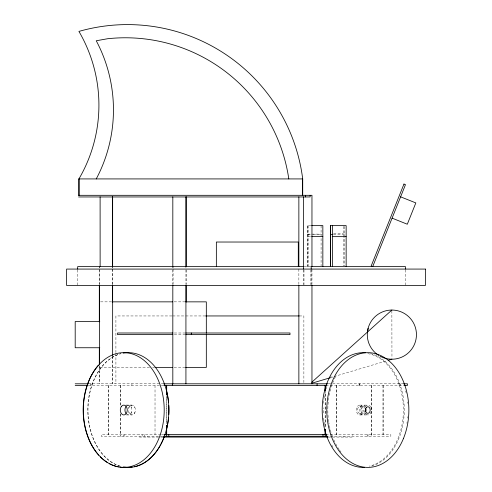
<?xml version="1.0" encoding="UTF-8"?>
<svg xmlns="http://www.w3.org/2000/svg" width="492" height="492" viewBox="0 0 492 492"><rect width="100%" height="100%" fill="white"/><g stroke="black" fill="none" stroke-linecap="round" stroke-linejoin="round"><path stroke-width="0.37" stroke-dasharray="2.46 1.84" d="M128.732 407.837L129.242 406.773M131.481 412.228L130.97 413.292A4.92 3.462 -90 0 1 126.696 414.289M134.445 413.292L134.956 412.228M129.464 406.558L128.916 407.573A4.92 3.462 -90 0 0 129.888 414.024A4.92 3.462 -90 0 0 134.507 413.292M130.878 413.508L131.425 412.493A4.92 3.462 -90 0 0 130.878 406.558A4.92 3.462 -90 0 0 126.696 405.777M134.365 413.508L134.919 412.493A4.92 3.462 -90 0 0 133.941 406.041A4.92 3.462 -90 0 0 129.322 406.773M330.526 377.659L333.453 376.78M334.062 376.564L386.835 360.759M311.178 225.637L307.365 225.637L307.365 266.615M333.594 233.479L343.293 233.479M307.365 234.112L321.085 234.112M307.912 234.42L312.395 234.42M313.146 234.42L322.119 234.42M333.435 234.407L344.634 234.407M308.06 236.511L311.018 236.511M304.161 266.615L310.901 266.615M100.546 301.854L111.278 301.854M174.125 301.854L184.857 301.854M171.917 315.95L115.909 315.95L115.909 352.549M172.686 315.95L184.961 315.95M185.724 315.95L205.674 315.95M299.271 315.95L303.872 315.95L303.872 383.047M174.273 332.998L185.17 332.998M174.273 334.634L185.17 334.634M149.599 367.419L99.778 367.419L99.778 363.68M152.668 367.419L154.199 367.419M174.125 367.419L184.857 367.419M88.228 383.809L163.184 383.809M328.305 383.809L403.059 383.809M88.228 385.445L163.768 385.445M325.895 385.445L403.784 385.445M125.767 405.113L131.917 405.113M359.812 405.113L367.93 405.113M126.173 405.125L131.635 405.125M359.806 406.755L365.531 406.755M359.806 413.311L367.825 413.311M126.432 414.947L132.053 414.941M359.812 414.947L367.93 414.947M160.853 434.621L101.186 434.621L101.186 436.256L163.116 436.256M161.542 434.621L163.768 434.621M325.907 434.621L390.845 434.621L390.845 436.256L328.139 436.256M163.116 437.074L139.427 437.074L139.427 434.621M328.139 437.074L352.309 437.074L352.309 434.621M370.685 407.105L370.384 406.558A4.92 3.475 -90 0 0 366.189 405.777M365.169 412.96L364.916 412.493A4.92 3.475 -90 0 1 364.572 408.76M134.365 406.558L134.919 407.573M130.878 406.558L131.425 407.573M128.916 412.493L129.464 413.508M391.866 310.815L391.958 358.453M405.482 269.819L405.482 285.465M400.642 383.809L400.642 385.445M399.098 383.809L399.098 385.445M383.17 385.445L383.17 434.621M382.973 385.445L382.973 434.621M371.737 385.445L371.737 436.256M371.38 385.445L371.38 436.256M368.028 434.621L368.028 436.256M367.696 434.621L367.696 436.256M359.892 383.809L359.892 385.445M359.8 383.809L359.8 385.445M359.086 383.809L359.086 385.445M344.634 226.369L344.634 265.852M344 436.256L344 437.074M343.293 226.351L343.293 265.858M336.651 385.445L336.651 434.621M336.442 385.445L336.442 434.621M325.237 393.895L325.237 426.933M325.151 393.895L325.151 426.933M321.085 225.637L321.085 265.858M311.965 269.075L311.959 284.72M311.202 269.819L311.202 284.72M310.846 269.819L310.846 284.72M308.06 225.637L308.06 266.615M307.912 225.637L307.912 266.615M303.995 269.819L303.995 284.72M303.416 269.819L303.416 284.72M298.859 269.075L298.865 284.72M186.204 269.837L186.204 284.37M185.927 266.615L185.927 267.845M185.927 269.837L185.927 284.37M173.092 266.615L173.092 267.845M173.092 269.075L173.092 284.37M172.821 266.615L172.821 267.845M172.821 269.837L172.821 284.37M166.683 397.739L166.683 421.558M166.616 395.433L166.616 424.633M155.023 385.445L155.017 434.621M147.465 436.256L147.465 437.074M144.63 434.621L144.63 436.256M142.139 434.621L142.139 436.256M131.917 383.809L131.917 385.445M124.113 434.621L124.113 436.256M123.849 434.621L123.849 436.256M120.325 385.445L120.325 406.189M120.325 413.877L120.325 436.256M120.257 385.445L120.257 406.189M120.257 413.877L120.257 436.256M115.909 353.311L115.909 383.809M112.65 266.615L112.65 267.845M112.65 269.075L112.65 284.37M112.65 356.269L112.65 383.809M112.422 266.615L112.422 267.845M112.422 269.075L112.422 284.37M112.422 356.269L112.422 383.809M108.812 385.445L108.812 434.621M108.664 385.445L108.664 434.621M99.612 266.615L99.612 267.845M99.612 269.837L99.612 284.37M99.612 366.214L99.612 383.809M99.31 266.615L99.31 267.845M99.31 269.075L99.31 284.37M99.31 366.214L99.31 383.809M91.051 383.809L91.051 385.445M90.485 383.809L90.485 385.445M77.674 269.819L77.674 285.465M364.898 407.714A3.278 2.343 -90 0 0 361.583 407.714L361.214 408.391A3.278 2.343 -90 0 0 361.214 411.669L361.583 412.351A3.278 2.343 -90 0 0 364.898 412.351M120.374 466.25A57.367 40.43 90 0 1 87.994 409.529A57.367 40.43 90 0 1 121.069 353.625M370.378 353.539A57.367 41.039 -90 0 1 404.276 409.03A57.367 41.039 -90 0 1 371.786 466.145M120.073 466.188A57.367 40.565 -90 0 1 87.804 409.498A57.367 40.565 -90 0 1 120.817 353.668M365.747 406.558A4.92 3.475 -90 0 0 361.171 406.134A4.92 3.475 -90 0 0 360.279 412.493L360.833 413.508A4.92 3.475 -90 0 0 365.747 413.508M366.645 408.76A4.92 3.475 -90 0 1 366.645 411.306M367.776 353.656A56.734 40.098 -90 0 1 403.385 408.963A56.734 40.098 -90 0 1 369.271 466.133M332.955 447.142A56.734 40.098 -90 0 1 331.479 444.571M325.015 426.951A56.734 40.098 -90 0 1 324.702 425.463M324.554 424.713A56.734 40.098 -90 0 1 323.465 416.699M323.244 412.985A56.734 40.098 -90 0 1 323.219 407.819M323.465 403.366A56.734 40.098 -90 0 1 323.964 398.951M324.068 398.219A56.734 40.098 -90 0 1 324.554 395.347M325.015 393.114A56.734 40.098 -90 0 1 326.799 386.521M330.107 378.182A56.734 40.098 -90 0 1 331.836 374.842M405.672 390.888A56.734 40.098 -90 0 1 406.201 393.114M407.61 401.89A56.734 40.098 -90 0 1 407.751 403.366M407.751 416.699A56.734 40.098 -90 0 1 407.61 418.175M407.148 421.841A56.734 40.098 -90 0 1 406.915 423.286M340.993 452.056A56.734 40.098 -90 0 1 339.572 450.149M339.166 449.565A56.734 40.098 -90 0 1 335.077 442.56M334.744 441.884A56.734 40.098 -90 0 1 333.201 438.397M332.407 436.355A56.734 40.098 -90 0 1 328.822 422.567M328.705 421.841A56.734 40.098 -90 0 1 328.244 418.175M328.17 417.437A56.734 40.098 -90 0 1 328.939 396.78M329.197 395.347A56.734 40.098 -90 0 1 334.105 379.566M334.419 378.871A56.734 40.098 -90 0 1 336.116 375.494M370.937 407.573A4.92 3.475 -90 0 1 370.046 413.932A4.92 3.475 -90 0 1 365.47 413.508M358.151 407.714L357.776 408.391A3.278 2.343 -90 0 0 357.776 411.669L358.151 412.351A3.278 2.343 -90 0 0 361.466 412.351L361.835 411.669A3.278 2.343 -90 0 0 361.835 408.391L361.466 407.714A3.278 2.343 -90 0 0 358.151 407.714M362.819 407.573L362.266 406.558A4.92 3.475 -90 0 0 357.696 406.134A4.92 3.475 -90 0 0 356.798 412.493L357.352 413.508A4.92 3.475 -90 0 0 361.928 413.932A4.92 3.475 -90 0 0 362.819 407.573"/><path stroke-width="0.74" d="M368.121 328.275L367.284 334.634A24.588 24.588 0 0 0 378.963 355.562M125.977 406.558L125.423 407.573A4.92 3.462 -90 0 0 125.423 412.493L125.977 413.508M311.756 382.272L391.866 310.046M311.375 383.366L329.794 377.881M388.206 360.316L391.866 359.221M78.923 195.312L78.923 178.922L302.703 178.922L302.703 195.312M78.597 195.312L311.965 195.312L311.959 266.615M78.597 196.954L310.132 196.954L310.132 195.312M311.651 225.637L322.844 225.637L322.844 266.615M330.446 234.407L332.684 234.407M311.756 236.511L322.844 236.511M332.426 236.646L346.153 236.646M303.416 266.615L77.674 266.615L77.674 269.075M112.041 301.854L172.594 301.854M185.625 301.854L206.32 301.854L206.32 333.219M205.674 315.95L299.271 315.95M99.778 321.522L75.196 321.522L75.196 347.746L99.778 347.746M172.877 332.998L117.563 332.998L117.563 334.634L172.877 334.634M185.767 332.998L289.985 332.998L289.985 334.634L185.767 334.634M154.968 367.419L172.594 367.419M185.625 367.419L206.32 367.419L206.32 334.634M75.196 383.809L88.283 383.809M163.479 383.809L327.789 383.809M403.391 383.809L407.419 383.809L407.419 385.445L404.51 385.445M75.196 385.445L86.82 385.445M164.051 385.445L326.762 385.445M164.402 434.621L326.762 434.621M163.596 436.256L327.604 436.256M163.332 437.074L327.604 437.074M400.611 196.837L415.832 202.919L407.308 224.229L392.093 218.141M405.482 269.075L405.482 266.615L311.202 266.615L311.202 269.075M346.153 266.615L346.153 225.637L330.446 225.637L330.446 266.615M332.426 225.637L332.426 266.615M330.612 225.637L330.612 266.615M325.237 385.445L325.237 390.826M325.237 429.239L325.237 436.256M325.151 385.445L325.151 390.826M325.151 429.239L325.151 434.621M322.992 434.621L322.992 436.256M317.082 383.809L317.082 385.445M311.965 285.465L311.959 383.809M305.563 195.312L305.563 196.954M303.416 196.849L303.416 269.075M302.642 178.922L302.642 195.312M298.865 196.849L298.859 266.615M298.865 285.465L298.865 383.809M298.3 266.615L298.3 242.027L216.351 242.027L216.351 266.615M191.32 332.998L191.32 334.634M186.204 196.849L186.204 266.615M186.204 285.132L186.204 301.965M185.927 196.849L185.927 266.615M185.927 285.132L185.927 383.809M172.821 196.849L172.821 266.615M172.821 285.132L172.821 383.809M172.335 383.809L172.335 385.445M168.799 434.621L168.799 436.256M166.683 385.445L166.683 394.664M166.683 425.402L166.683 436.256M166.616 385.445L166.616 394.664M166.616 425.402L166.616 434.621M112.65 196.849L112.65 266.615M112.65 285.132L112.65 355.507M112.422 196.849L112.422 266.615M112.422 285.132L112.422 301.965M100.11 196.849L100.128 266.615M99.612 285.132L99.612 364.683M99.31 285.132L99.31 321.848M99.31 347.856L99.31 364.683M79.003 178.922L79.003 195.312M365.273 408.391A3.278 2.343 -90 0 1 365.273 411.669M123.148 353.158A57.367 40.43 90 0 1 168.854 410.033A57.367 40.43 90 0 1 123.148 466.908M364.664 467.363A57.367 41.039 -90 0 1 322.205 409.535A57.367 41.039 -90 0 1 365.378 352.746M166.739 391.423A57.367 40.565 -90 0 1 168.584 402.542M168.811 405.543A57.367 40.565 -90 0 1 168.811 414.516M168.584 417.523A57.367 40.565 -90 0 1 166.739 428.643M164.303 436.65A57.367 40.565 -90 0 1 160.909 444.288M160.183 445.617A57.367 40.565 -90 0 1 134.421 466.76M132.145 467.148A57.367 40.565 -90 0 1 124.587 467.148M125.239 467.363A57.367 40.565 -90 0 1 119.95 467.148M118.498 466.908A57.367 40.43 90 0 1 91.697 375.107A57.367 40.43 90 0 1 161.13 388.077A57.367 40.43 90 0 1 118.498 466.908A57.367 40.565 -90 0 1 109.199 463.593M107.225 462.437A57.367 40.565 -90 0 1 100.3 456.865M98.787 455.272A57.367 40.565 -90 0 1 98.295 365.341M367.376 332.5A24.588 24.588 0 0 1 397.302 310.655A24.588 24.588 0 0 1 414.885 343.268A24.588 24.588 0 0 1 380.193 356.276M78.923 178.922A146.044 146.044 0 0 0 78.923 31.408A176.616 176.616 0 0 1 302.703 178.922M288.804 178.922A165.201 165.201 0 0 0 107.57 38.739L96.248 40.768A147.249 147.249 0 0 1 96.248 178.922M403.963 184.051L371.177 266.006L372.702 266.615L405.482 184.66L403.963 184.051M121.327 406.558L120.774 407.573A4.92 3.462 -90 0 0 120.774 412.493L121.327 413.508A4.92 3.462 -90 0 0 126.223 413.508L126.776 412.493A4.92 3.462 -90 0 0 126.776 407.573L126.223 406.558A4.92 3.462 -90 0 0 121.327 406.558M366.165 407.714L365.79 408.391A3.278 2.343 -90 0 0 365.79 411.669L366.165 412.351A3.278 2.343 -90 0 0 369.48 412.351L369.855 411.669A3.278 2.343 -90 0 0 369.855 408.391L369.48 407.714A3.278 2.343 -90 0 0 366.165 407.714M425.389 269.075L66.611 269.075L66.611 285.465L425.389 285.465L425.389 269.075M403.366 438.716A57.367 41.039 -90 0 0 367.825 352.666A57.367 41.039 -90 0 0 332.284 438.716A57.367 41.039 -90 0 0 403.366 438.716"/></g></svg>
